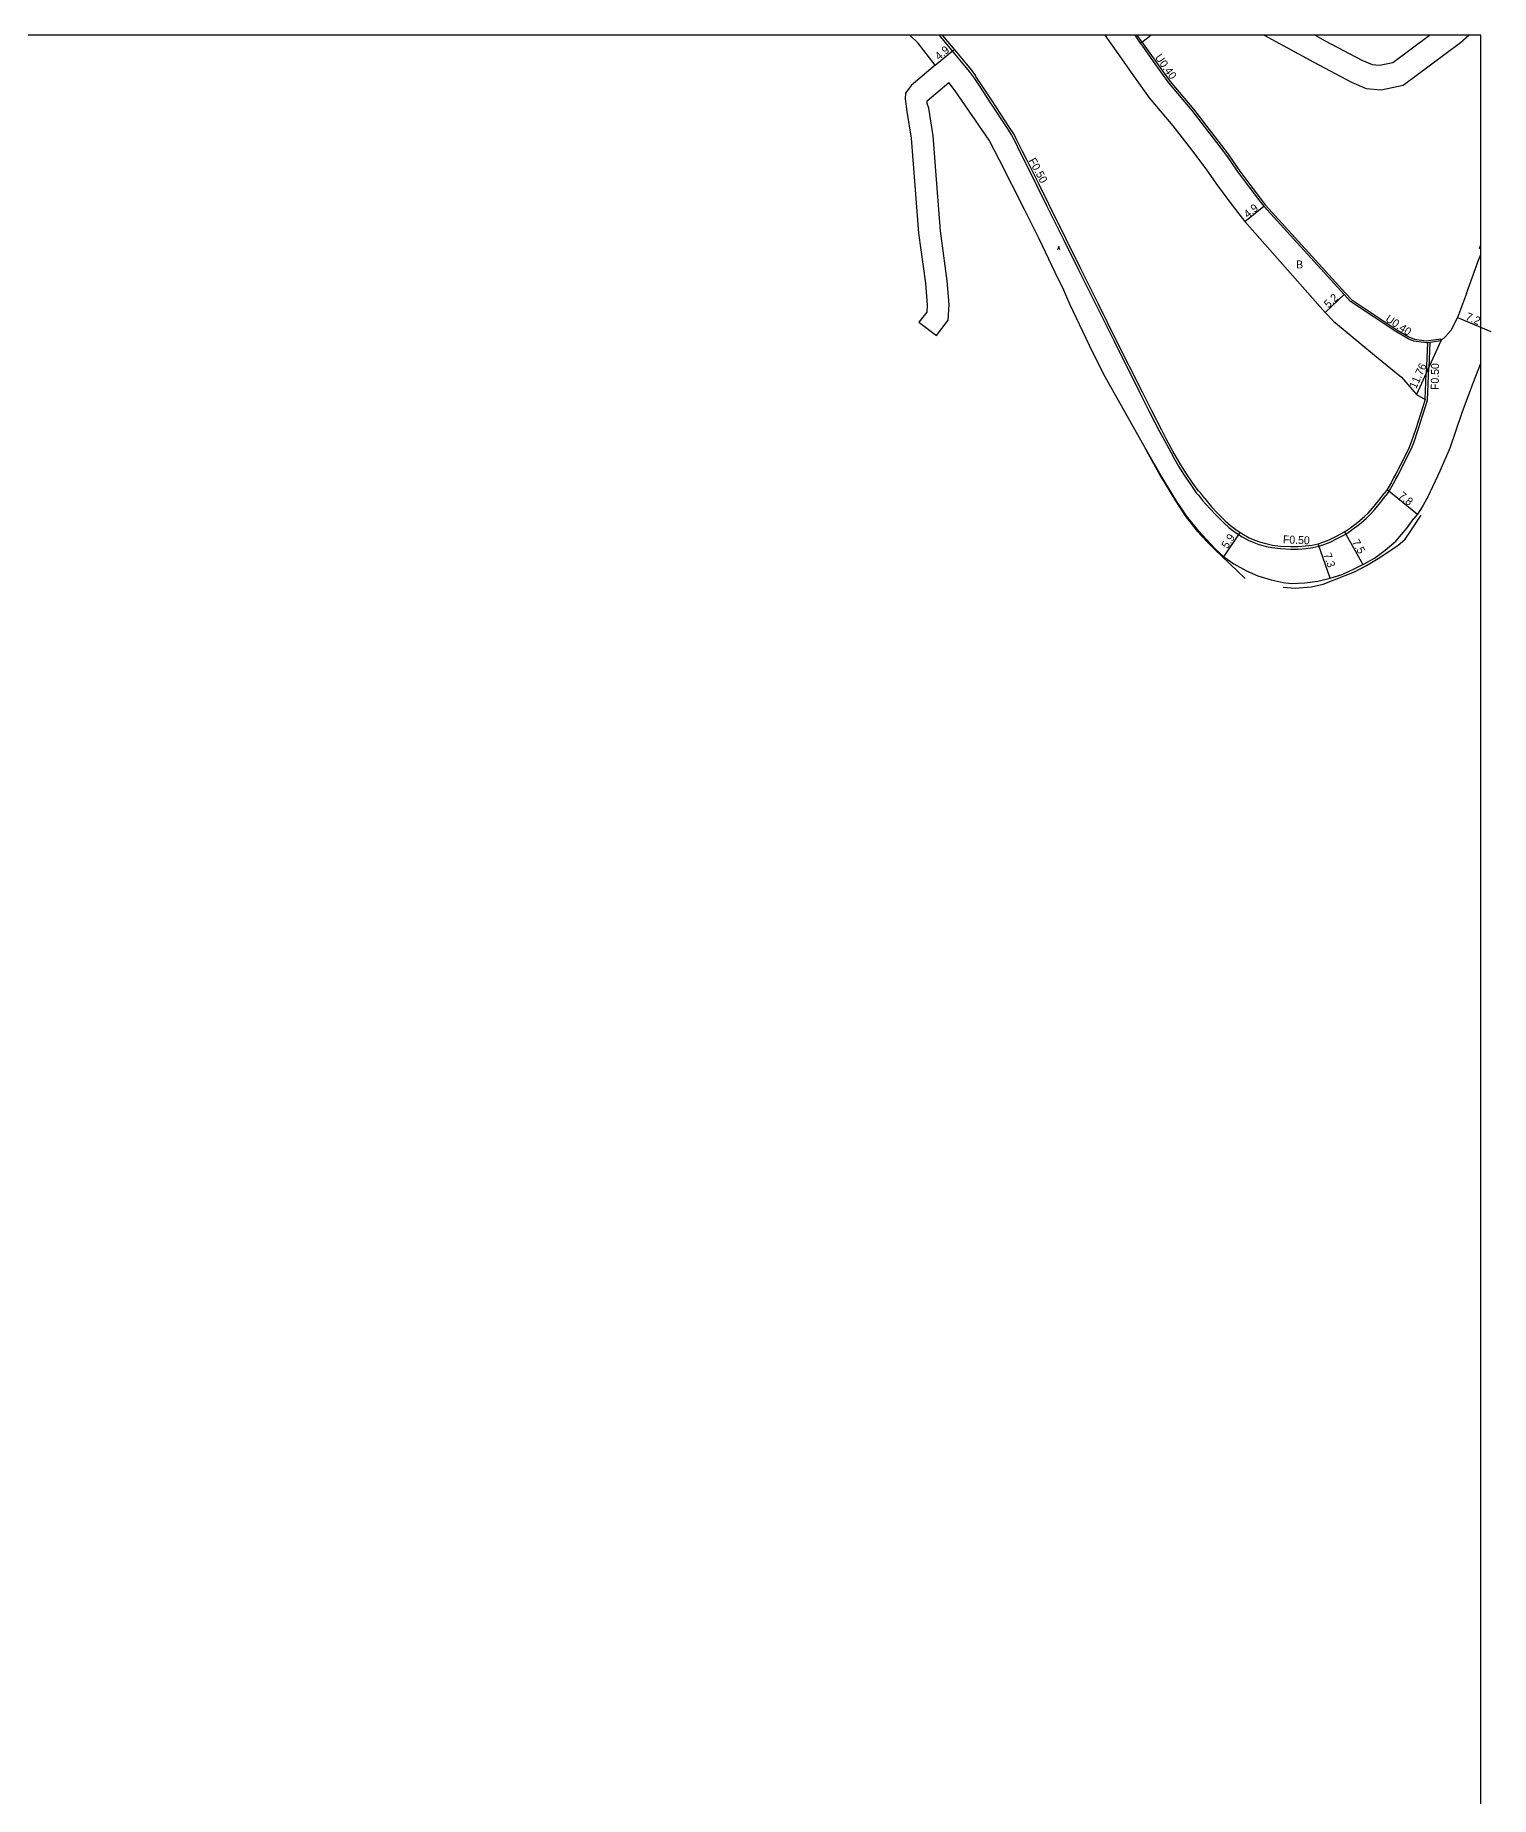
# Model space of a CAD drawing. Header units: metres. Extents: x -28000 to -23998, y -90000 to -87000.
# Drawn here: x -24289.1 to -23998, y -87352.3 to -87000 of the extents above; entities that cross this region are included whole.
import ezdxf

# ---------------------------------------------------------------- set-up
doc = ezdxf.new("R2010")
doc.units = ezdxf.units.M
doc.header["$LTSCALE"] = 2.5
for name, color, linetype in [('側溝・桝', 7, 'Continuous'), ('図郭', 7, 'Continuous'), ('幅員', 7, 'Continuous'), ('歩道・分離帯・安全施設', 7, 'Continuous'), ('舗装', 7, 'Continuous'), ('道路', 7, 'Continuous')]:
    doc.layers.add(name, color=color, linetype=linetype)
doc.styles.get("Standard").update_dxf_attribs({"font": ''})
doc.styles.add('YOKO_DECO', font='txt.shx', dxfattribs={"bigfont": 'extfont.shx'})
doc.styles.get('Standard').set_extended_font_data('@MS PGothic')

msp = doc.modelspace()

# ---------------------------------------------------------------- linework, layer by layer
at = {"layer": '側溝・桝'}
for points in [[(-24108.33, -87000), (-24108.08, -87000.32), (-24105.26, -87003.71), (-24103.26, -87006.1), (-24102.31, -87007.25), (-24101.34, -87008.58)], [(-24101.34, -87008.58), (-24100.14, -87010.42), (-24098.17, -87013.42), (-24094.65, -87018.73), (-24093.85, -87019.97), (-24093.21, -87021.19), (-24092.18, -87023.33), (-24091.19, -87025.27), (-24088.79, -87030.09), (-24086.83, -87034.03), (-24083.38, -87040.98), (-24080.44, -87046.95), (-24076.89, -87054), (-24073.34, -87061.19), (-24068.13, -87071.62), (-24066.27, -87075.38), (-24064.24, -87079.23), (-24063.28, -87081.06), (-24062.01, -87083.41), (-24061.32, -87084.67), (-24060.43, -87086.18), (-24059.3, -87088.01), (-24058.11, -87089.69), (-24056.92, -87091.49), (-24056.47, -87092), (-24055.66, -87093.06)], [(-24010.67, -87061.51), (-24010.93, -87067.62)], [(-24010.17, -87061.44), (-24010.39, -87066.43)], [(-24010.67, -87072.98), (-24010.39, -87066.43)], [(-24011.15, -87072.83), (-24010.93, -87067.62)], [(-24016.99, -87088.74), (-24016.55, -87087.97), (-24014.69, -87084.33), (-24013.91, -87082.78), (-24013.42, -87081.55), (-24012.49, -87078.84), (-24010.67, -87072.98)], [(-24016.99, -87088.74), (-24017.51, -87089.75), (-24018.3, -87091.09), (-24019.01, -87092.07)], [(-24055.66, -87093.06), (-24054.21, -87094.62), (-24052.95, -87096), (-24051.45, -87097.48), (-24050.39, -87098.42), (-24049.04, -87099.45), (-24047.73, -87100.31), (-24046.55, -87100.98), (-24045.41, -87101.46), (-24044.4, -87101.82), (-24042.87, -87102.23), (-24041.76, -87102.46), (-24040.07, -87102.68), (-24038.01, -87102.76), (-24036.49, -87102.76), (-24034.99, -87102.65), (-24033.62, -87102.48), (-24032.36, -87102.18), (-24031.22, -87101.81), (-24030.13, -87101.36), (-24028.62, -87100.61), (-24027, -87099.77), (-24025.76, -87098.92), (-24024.25, -87097.76), (-24022.93, -87096.64), (-24022.17, -87095.93), (-24021.25, -87094.89), (-24020.08, -87093.44), (-24019.01, -87092.07)]]:
    msp.add_lwpolyline(points, dxfattribs=at)
at = {"layer": '側溝・桝', "flags": 128}
for points in [[(-24069.2, -87000), (-24068.09, -87001.59)], [(-24067.77, -87001.35), (-24068.71, -87000)], [(-24067.77, -87001.35), (-24067.49, -87001.75), (-24065.16, -87005.01), (-24062.12, -87009.28), (-24057.45, -87014.79), (-24053.18, -87020.33), (-24050.54, -87023.82), (-24048.36, -87026.93), (-24045.97, -87030.15), (-24044.15, -87032.61), (-24043.09, -87033.94), (-24027.04, -87051.61), (-24025.82, -87052.91), (-24016.8, -87058.91), (-24014.37, -87060.33), (-24013.26, -87060.77), (-24010.93, -87061.14), (-24008.02, -87060.75)], [(-24008.02, -87060.75), (-24007.97, -87061.14)]]:
    msp.add_lwpolyline(points, dxfattribs=at)
at = {"layer": '図郭'}
msp.add_lwpolyline([(-24800, -87600), (-24000, -87600), (-24000, -87000), (-24800, -87000)], close=True, dxfattribs=at)
at = {"layer": '幅員', "flags": 128}
for points in [[(-24109.09, -87006), (-24105.31, -87002.86)], [(-24047.22, -87037.26), (-24043.39, -87034.2)], [(-24031.13, -87055.43), (-24027.33, -87051.88)], [(-24007.97, -87061.14), (-24012.86, -87071.84)], [(-24051.36, -87104.35), (-24048.15, -87099.42)], [(-24030.13, -87108.56), (-24032.5, -87101.69)]]:
    msp.add_lwpolyline(points, dxfattribs=at)
at = {"layer": '幅員'}
for points in [[(-24004.63, -87056.42), (-23998, -87059.24)], [(-24018.72, -87090.82), (-24012.68, -87095.76)], [(-24027.27, -87099.33), (-24023.58, -87105.85)]]:
    msp.add_lwpolyline(points, dxfattribs=at)
at = {"layer": '歩道・分離帯・安全施設'}
for points in [[(-24066.85, -87083.11), (-24064.05, -87088.2), (-24061.05, -87093.14), (-24058.98, -87096.31), (-24056.67, -87099.22), (-24054.74, -87101.33), (-24053.23, -87102.81), (-24047.11, -87108.66)], [(-24039.49, -87110.41), (-24037.13, -87110.61), (-24033.84, -87110.35), (-24031.54, -87109.77), (-24029.32, -87108.93), (-24025.27, -87107.32), (-24022.84, -87106.03), (-24020.49, -87104.65), (-24016.62, -87102.07), (-24015.12, -87100.79), (-24014.02, -87099.12), (-24011.95, -87095.97)]]:
    msp.add_lwpolyline(points, dxfattribs=at)
at = {"layer": '道路'}
for points in [[(-24109.09, -87006), (-24112.55, -87001.58), (-24114.2, -87000)], [(-24107.69, -87000), (-24104.88, -87003.39), (-24102.87, -87005.78), (-24101.92, -87006.94), (-24101.05, -87008.12)], [(-24068.09, -87001.59), (-24067.51, -87001.16), (-24065.96, -87000)], [(-24109.09, -87006), (-24113.94, -87010.07), (-24115.03, -87011.56), (-24115.09, -87012.72), (-24114.76, -87015.24), (-24113.92, -87020.61), (-24113.12, -87030.9), (-24112.46, -87039.57), (-24111.08, -87049.59), (-24110.73, -87053.92), (-24110.81, -87055.38), (-24112.36, -87057.4)], [(-24105.09, -87011.11), (-24106.38, -87009.46)], [(-24055.65, -87099.96), (-24056.37, -87099.19), (-24058.83, -87096.11), (-24060.81, -87093.27), (-24063.9, -87088.15), (-24066.76, -87083.15), (-24075.36, -87067.86), (-24078.24, -87062.08), (-24082.18, -87053.8), (-24083.42, -87050.98), (-24085.12, -87047.45), (-24088.34, -87040.71), (-24091.27, -87034.83), (-24096.26, -87024.97), (-24098.3, -87021.01), (-24105.09, -87011.11)], [(-24055.18, -87092.67), (-24055.99, -87091.61), (-24056.44, -87091.1), (-24057.09, -87090.22), (-24057.69, -87089.4), (-24058.88, -87087.73), (-24060, -87085.92), (-24060.88, -87084.42), (-24061.57, -87083.17), (-24062.84, -87080.83), (-24063.79, -87078.99), (-24065.82, -87075.15), (-24067.68, -87071.4), (-24072.89, -87060.97), (-24076.44, -87053.77), (-24079.99, -87046.72), (-24082.93, -87040.76), (-24086.38, -87033.81), (-24088.34, -87029.86), (-24090.74, -87025.04), (-24091.73, -87023.11), (-24092.76, -87020.97), (-24093.42, -87019.71), (-24094.23, -87018.45), (-24097.75, -87013.14), (-24099.72, -87010.15), (-24100.96, -87008.23), (-24101.05, -87008.12)], [(-24000, -87042.75), (-24000.28, -87042.65), (-24000, -87041.9)], [(-24002.88, -87051.65), (-24000.45, -87045.01), (-24000, -87043.86)], [(-24002.88, -87051.65), (-24004.63, -87056.42), (-24006.02, -87059.08)], [(-24007.97, -87061.14), (-24007.08, -87060.24), (-24006.51, -87059.65), (-24006.02, -87059.08)], [(-24000, -87065.5), (-24001.66, -87069.8), (-24003.77, -87075.49), (-24006.22, -87082.56), (-24008.18, -87087.21), (-24010.62, -87092.34), (-24010.8, -87092.66)], [(-24012.86, -87071.84), (-24011.15, -87072.83), (-24012.97, -87078.69), (-24013.9, -87081.38), (-24014.37, -87082.57), (-24015.14, -87084.11), (-24016.99, -87087.73), (-24017.43, -87088.49)], [(-24017.43, -87088.49), (-24017.95, -87089.5), (-24018.72, -87090.82), (-24019.32, -87091.64)], [(-24055.18, -87092.67), (-24053.83, -87094.29), (-24052.58, -87095.65), (-24051.1, -87097.1), (-24050.07, -87098.03), (-24048.75, -87099.04), (-24047.46, -87099.87), (-24046.32, -87100.52), (-24045.22, -87100.99), (-24044.25, -87101.34), (-24042.75, -87101.73), (-24041.68, -87101.96), (-24040.03, -87102.17), (-24038, -87102.25), (-24036.51, -87102.25), (-24035.04, -87102.14), (-24033.71, -87101.98), (-24032.5, -87101.69), (-24031.39, -87101.33), (-24030.34, -87100.89), (-24028.85, -87100.16), (-24027.27, -87099.33), (-24026.06, -87098.51), (-24024.57, -87097.37), (-24023.27, -87096.26), (-24022.53, -87095.57), (-24021.64, -87094.56), (-24020.48, -87093.12), (-24019.32, -87091.64)], [(-24010.8, -87092.66), (-24011.59, -87094.11), (-24012.68, -87095.76), (-24013.37, -87096.62)], [(-24055.65, -87099.96), (-24053.04, -87102.76), (-24051.36, -87104.35), (-24049.37, -87105.75), (-24046.85, -87107.11), (-24044.59, -87108.1), (-24041.91, -87108.95), (-24039.51, -87109.43), (-24037.86, -87109.65), (-24035.2, -87109.53), (-24032.59, -87109.17), (-24030.13, -87108.56), (-24027.73, -87107.82), (-24025.19, -87106.67), (-24023.17, -87105.64), (-24021.28, -87104.57), (-24019.12, -87102.98), (-24017.01, -87101.18), (-24014.69, -87098.53), (-24013.37, -87096.62)]]:
    msp.add_lwpolyline(points, dxfattribs=at)
at = {"layer": '道路', "flags": 128}
for points in [[(-24075.17, -87000), (-24071.82, -87004.81), (-24069.48, -87008.09), (-24066.31, -87012.54), (-24061.57, -87018.12), (-24057.39, -87023.54), (-24054.83, -87026.94), (-24052.66, -87030.03), (-24050.16, -87033.4), (-24048.4, -87035.74), (-24047.22, -87037.26)], [(-24043.35, -87000), (-24033.38, -87005.37), (-24025.88, -87009.36), (-24022.91, -87010.65), (-24019.93, -87010.9), (-24015.54, -87009.99), (-24004.06, -87001.43), (-24002.4, -87000)], [(-24033.1, -87000), (-24031.09, -87001.09), (-24023.77, -87004.99), (-24021.7, -87005.88), (-24020.23, -87006.01), (-24017.58, -87005.46), (-24010.27, -87000)], [(-24068.09, -87001.59), (-24067.81, -87001.98), (-24065.49, -87005.24), (-24062.44, -87009.52), (-24057.76, -87015.04), (-24053.49, -87020.57), (-24050.87, -87024.06), (-24048.69, -87027.16), (-24046.29, -87030.39), (-24044.46, -87032.85), (-24043.39, -87034.2)], [(-24108.88, -87060.08), (-24106.51, -87056.99), (-24106.32, -87053.87), (-24106.71, -87049.11), (-24108.08, -87039.1), (-24108.74, -87030.56), (-24109.54, -87020.1), (-24110.41, -87014.62), (-24110.69, -87013.63), (-24110.71, -87013.1), (-24106.38, -87009.46)], [(-24007.97, -87061.14), (-24010.17, -87061.44), (-24010.67, -87061.51), (-24010.94, -87061.54), (-24013.36, -87061.16), (-24014.54, -87060.69), (-24017.01, -87059.25), (-24026.08, -87053.22), (-24027.33, -87051.88), (-24043.39, -87034.2)], [(-24047.22, -87037.26), (-24031.13, -87055.43), (-24029.47, -87057.21), (-24020.83, -87064.34), (-24015.88, -87068.41), (-24012.86, -87071.84)], [(-24112.36, -87057.4), (-24108.88, -87060.08)]]:
    msp.add_lwpolyline(points, dxfattribs=at)

# ---------------------------------------------------------------- texts
at = {"layer": '側溝・桝'}
for s, rotation, p in [('U0.40', 305.5974, (-24065.24, -87004.46)), ('F0.50', 298.0997, (-24090.5, -87025.05)), ('U0.40', 326.3799, (-24019.2, -87057.09)), ('F0.50', 89.3451, (-24008.4, -87070.95)), ('F0.50', 357.7442, (-24039.59, -87101.62))]:
    msp.add_text(s, height=1.6, rotation=rotation, dxfattribs=at).set_placement(p)
at = {"layer": '幅員'}
for s, rotation, p in [('4.9', 39.6785, (-24108.36, -87005.07)), ('4.9', 38.5713, (-24046.62, -87036.65)), ('5.2', 43.1153, (-24030.47, -87054.68)), ('7.2', 337, (-24003.18, -87056.85)), ('11.76', 65.4177, (-24012.94, -87070.83)), ('7.8', 321, (-24016.62, -87092.37)), ('5.9', 56.957, (-24050.66, -87102.82)), ('7.5', 299.4524, (-24025.82, -87101.37)), ('7.3', 288.9978, (-24031.49, -87103.85))]:
    msp.add_text(s, height=1.6, rotation=rotation, dxfattribs=at).set_placement(p)
at = {"layer": '舗装', "style": 'YOKO_DECO'}
msp.add_text('A', height=0.75, dxfattribs=at).set_placement((-24084.71, -87042.94, 719.57))
at = {"layer": '舗装'}
msp.add_text('B', height=1.6, dxfattribs=at).set_placement((-24036.93, -87046.65))

doc.saveas('drawing.dxf')
